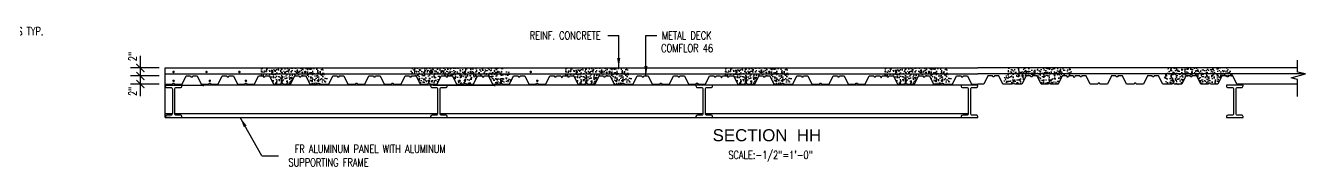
# Model space of a CAD drawing. Header units: inches. Extents: x 54519 to 57616, y 6659 to 8963.
# Drawn here: x 56268.2 to 56586.6, y 6663 to 6698.1 of the extents above; entities that cross this region are included whole.
import ezdxf
from ezdxf.enums import TextEntityAlignment as Align

# ---------------------------------------------------------------- set-up
doc = ezdxf.new("R2010")
doc.units = ezdxf.units.IN
doc.header["$LTSCALE"] = 15
doc.header["$MEASUREMENT"] = 0
doc.linetypes.add('HIDDEN', pattern=[0.375, 0.25, -0.125])
for name, color, linetype in [('A-TEXT-P', 242, 'Continuous'), ('BAR', 4, 'Continuous'), ('CONC', 5, 'Continuous'), ('GC', 3, 'Continuous'), ('GIRDER', 6, 'HIDDEN'), ('L5', 5, 'Continuous'), ('WALL', 7, 'Continuous')]:
    doc.layers.add(name, color=color, linetype=linetype)
doc.styles.add('16 scale', font='arial.ttf')
doc.styles.add('ROMANS', font='simplex.shx', dxfattribs={"width": 0.75})
doc.dimstyles.new('1-24', dxfattribs={"dimtxt": 2, "dimasz": 2, "dimexe": 2.5, "dimexo": 1.5, "dimgap": 0.75, "dimtad": 1, "dimdec": 6, "dimzin": 3, "dimdsep": 46, "dimlunit": 4, "dimtxsty": 'ROMANS', "dimblk": 'ARCHTICK', "dimcen": 0, "dimdle": 3, "dimclrd": 1, "dimclre": 1, "dimclrt": 2, "dimazin": 0, "dimtfac": 0.75, "dimtdec": 6, "dimtix": 1, "dimtmove": 2, "dimatfit": 3, "dimfxl": 0, "dimfrac": 1, "dimtolj": 1, "dimtzin": 1, "dimarcsym": 0})
pattern_1 = [(50, (53833.7062, 2615.8039), (1.79315046, -0.15688034), [0.1875, -2.0625]), (355, (53833.7062, 2615.8039), (-0.3468783, 1.8804803), [0.15, -1.65]), (100.4514, (53833.8556, 2615.7908), (1.44627345, 1.72359886), [0.1593505, -1.7528553]), (46.1842, (53833.7062, 2616.304), (2.6681026, -0.4137975), [0.28125, -3.09375]), (96.6356, (53833.9285, 2616.2694), (2.3366568, 2.4352947), [0.2390257, -2.6292825]), (351.1842, (53833.7062, 2616.304), (2.3366549, 2.4352965), [0.225, -2.475]), (21, (53833.9562, 2616.1789), (1.49226763, -1.00654723), [0.1875, -2.0625]), (326, (53833.9562, 2616.1789), (0.6082883, 1.8128751), [0.15, -1.65]), (71.4514, (53834.0805, 2616.095), (2.1005566, 0.80632624), [0.1593505, -1.7528553]), (37.5, (53833.7062, 2615.8039), (0.03039964, 0.832234635), [0, -1.63, 0, -1.675, 0, -1.65625]), (7.5, (53833.7062, 2615.8039), (0.65767384, 0.98602928), [0, -0.955, 0, -1.5925, 0, -0.63125]), (327.5, (53833.1487, 2615.8039), (1.33455609, -0.05638718), [0, -0.625, 0, -1.95, 0, -2.5875]), (317.5, (53832.8987, 2615.8039), (1.45796542, 0.25026246), [0, -0.8125, 0, -1.295, 0, -1.8375])]
pattern_2 = [(50, (53873.4352, 2615.8039), (1.79315046, -0.15688034), [0.1875, -2.0625]), (355, (53873.4352, 2615.8039), (-0.3468783, 1.8804803), [0.15, -1.65]), (100.4514, (53873.5846, 2615.7908), (1.44627345, 1.72359886), [0.1593505, -1.7528553]), (46.1842, (53873.4352, 2616.304), (2.6681026, -0.4137975), [0.28125, -3.09375]), (96.6356, (53873.6575, 2616.2694), (2.3366568, 2.4352947), [0.2390257, -2.6292825]), (351.1842, (53873.4352, 2616.304), (2.3366549, 2.4352965), [0.225, -2.475]), (21, (53873.6852, 2616.1789), (1.49226763, -1.00654723), [0.1875, -2.0625]), (326, (53873.6852, 2616.1789), (0.6082883, 1.8128751), [0.15, -1.65]), (71.4514, (53873.8096, 2616.095), (2.1005566, 0.80632624), [0.1593505, -1.7528553]), (37.5, (53873.4352, 2615.8039), (0.03039964, 0.832234635), [0, -1.63, 0, -1.675, 0, -1.65625]), (7.5, (53873.4352, 2615.8039), (0.65767384, 0.98602928), [0, -0.955, 0, -1.5925, 0, -0.63125]), (327.5, (53872.8777, 2615.8039), (1.33455609, -0.05638718), [0, -0.625, 0, -1.95, 0, -2.5875]), (317.5, (53872.6277, 2615.8039), (1.45796542, 0.25026246), [0, -0.8125, 0, -1.295, 0, -1.8375])]

# ---------------------------------------------------------------- blocks, each defined once
blk = doc.blocks.new('_ARCHTICK')
at = {"color": 0, "linetype": 'ByBlock', "const_width": 0.15}
blk.add_lwpolyline([(-0.5, -0.5), (0.5, 0.5)], dxfattribs=at)
blk = doc.blocks.new('*D70')
at = {"layer": 'DEFPOINTS', "color": 0, "linetype": 'Continuous', "ltscale": 5, "transparency": 16777216}
for p in [(56296.76, 6687.53), (56302.95, 6687.53), (56302.95, 6685.53)]:
    blk.add_point(p, dxfattribs=at)
at = {"layer": 'GIRDER', "color": 1, "linetype": 'Continuous', "lineweight": -2, "ltscale": 5, "transparency": 16777216}
for p, q in [((56296.76, 6682.53), (56296.76, 6690.53)), ((56301.45, 6687.53), (56294.26, 6687.53)), ((56301.45, 6685.53), (56294.26, 6685.53))]:
    blk.add_line(p, q, dxfattribs=at)
at = {"layer": 'GIRDER', "color": 1, "linetype": 'Continuous', "lineweight": -2, "ltscale": 5, "transparency": 16777216, "xscale": 2, "yscale": 2, "zscale": 2}
for p, rotation in [((56296.76, 6687.53), 90), ((56296.76, 6685.53), 270)]:
    blk.add_blockref('_ARCHTICK', p, dxfattribs=dict(at, rotation=rotation))
at = {"layer": 'GIRDER', "color": 2, "linetype": 'Continuous', "ltscale": 5, "transparency": 16777216, "insert": (56294.82, 6690.37), "char_height": 2, "attachment_point": 5, "rotation": 90, "style": 'ROMANS'}
blk.add_mtext('\\A1;2"', dxfattribs=at)
blk = doc.blocks.new('*D71')
at = {"layer": 'DEFPOINTS', "color": 0, "linetype": 'Continuous', "ltscale": 5, "transparency": 16777216}
for p in [(56296.76, 6685.53), (56302.95, 6685.53), (56302.95, 6683.53)]:
    blk.add_point(p, dxfattribs=at)
at = {"layer": 'GIRDER', "color": 1, "linetype": 'Continuous', "lineweight": -2, "ltscale": 5, "transparency": 16777216}
for p, q in [((56296.76, 6680.53), (56296.76, 6688.53)), ((56301.45, 6685.53), (56294.26, 6685.53)), ((56301.45, 6683.53), (56294.26, 6683.53))]:
    blk.add_line(p, q, dxfattribs=at)
at = {"layer": 'GIRDER', "color": 1, "linetype": 'Continuous', "lineweight": -2, "ltscale": 5, "transparency": 16777216, "xscale": 2, "yscale": 2, "zscale": 2}
for p, rotation in [((56296.76, 6685.53), 90), ((56296.76, 6683.53), 270)]:
    blk.add_blockref('_ARCHTICK', p, dxfattribs=dict(at, rotation=rotation))
at = {"layer": 'GIRDER', "color": 2, "linetype": 'Continuous', "ltscale": 5, "transparency": 16777216, "insert": (56294.82, 6681.72), "char_height": 2, "attachment_point": 5, "rotation": 90, "style": 'ROMANS'}
blk.add_mtext('\\A1;2"', dxfattribs=at)

msp = doc.modelspace()

# ---------------------------------------------------------------- hatches: boundary and pattern name
at = {"layer": 'CONC', "linetype": 'Continuous', "ltscale": 5}
h = msp.add_hatch(dxfattribs=at)
h.set_pattern_fill('AR-CONC', color=3, scale=0.25, style=0)
h.set_pattern_definition([(50, (53718.2481, 2615.8039), (1.79315046, -0.15688034), [0.1875, -2.0625]), (355, (53718.2481, 2615.8039), (-0.3468783, 1.8804803), [0.15, -1.65]), (100.4514, (53718.3976, 2615.7908), (1.44627345, 1.72359886), [0.1593505, -1.7528553]), (46.1842, (53718.2481, 2616.304), (2.6681026, -0.4137975), [0.28125, -3.09375]), (96.6356, (53718.4705, 2616.2694), (2.3366568, 2.4352947), [0.2390257, -2.6292825]), (351.1842, (53718.248, 2616.304), (2.3366549, 2.4352965), [0.225, -2.475]), (21, (53718.4981, 2616.1789), (1.49226763, -1.00654723), [0.1875, -2.0625]), (326, (53718.4981, 2616.1789), (0.6082883, 1.8128751), [0.15, -1.65]), (71.4514, (53718.6225, 2616.095), (2.1005566, 0.80632624), [0.1593505, -1.7528553]), (37.5, (53718.24813, 2615.8039), (0.03039964, 0.832234635), [0, -1.63, 0, -1.675, 0, -1.65625]), (7.5, (53718.2481, 2615.8039), (0.65767384, 0.98602928), [0, -0.955, 0, -1.5925, 0, -0.63125]), (327.5, (53717.69063, 2615.8039), (1.33455609, -0.05638718), [0, -0.625, 0, -1.95, 0, -2.5875]), (317.5, (53717.4406, 2615.8039), (1.45796542, 0.25026246), [0, -0.8125, 0, -1.295, 0, -1.8375])])
h.paths.add_polyline_path([(56342.6728201, 6686.3365211), (56342.3586793, 6686.4013468), (56342.4722131, 6687.061456), (56342.2185496, 6687.4342704), (56342.2280174, 6687.5343281), (56326.6928114, 6687.5343281), (56326.9767362, 6687.2816016), (56326.1591267, 6686.6282559), (56326.8178962, 6686.4187033), (56326.176758, 6685.9180058), (56326.4124384, 6685.5343271), (56327.2657724, 6685.5343271, 1), (56327.7657724, 6685.5343271), (56328.8907724, 6685.5343271), (56329.8907724, 6683.5343271), (56331.7657724, 6683.5343271, -1), (56332.2657724, 6683.5343271), (56334.1407724, 6683.5343271), (56335.1407724, 6685.5343271), (56336.2657724, 6685.5343271, 1), (56336.7657724, 6685.5343271), (56337.8907724, 6685.5343271), (56338.8907724, 6683.5343271), (56340.7657724, 6683.5343271, -1), (56341.2657724, 6683.5343271), (56341.8414185, 6683.5343271), (56341.9071442, 6683.8483943), (56342.5673843, 6683.7297524), (56343.2513765, 6683.9433328), (56343.2988538, 6684.2470797), (56343.1430157, 6685.2525104)])
h = msp.add_hatch(dxfattribs=at)
h.set_pattern_fill('AR-CONC', color=3, scale=0.25, style=0)
h.set_pattern_definition([(50, (53790.7272, 2615.8039), (1.79315046, -0.15688034), [0.1875, -2.0625]), (355, (53790.7272, 2615.8039), (-0.3468783, 1.8804803), [0.15, -1.65]), (100.4514, (53790.8766, 2615.7908), (1.44627345, 1.72359886), [0.1593505, -1.7528553]), (46.1842, (53790.7272, 2616.304), (2.6681026, -0.4137975), [0.28125, -3.09375]), (96.6356, (53790.9495, 2616.2694), (2.3366568, 2.4352947), [0.2390257, -2.6292825]), (351.1842, (53790.7272, 2616.304), (2.3366549, 2.4352965), [0.225, -2.475]), (21, (53790.9772, 2616.1789), (1.49226763, -1.00654723), [0.1875, -2.0625]), (326, (53790.9772, 2616.1789), (0.6082883, 1.8128751), [0.15, -1.65]), (71.4514, (53791.1015, 2616.095), (2.1005566, 0.80632624), [0.1593505, -1.7528553]), (37.5, (53790.72716, 2615.8039), (0.03039964, 0.832234635), [0, -1.63, 0, -1.675, 0, -1.65625]), (7.5, (53790.7272, 2615.8039), (0.65767384, 0.98602928), [0, -0.955, 0, -1.5925, 0, -0.63125]), (327.5, (53790.16966, 2615.8039), (1.33455609, -0.05638718), [0, -0.625, 0, -1.95, 0, -2.5875]), (317.5, (53789.9197, 2615.8039), (1.45796542, 0.25026246), [0, -0.8125, 0, -1.295, 0, -1.8375])])
h.paths.add_polyline_path([(56377.4947963, 6687.5343281), (56363.6059011, 6687.5343281), (56363.6028989, 6687.2153178), (56363.9256047, 6686.5723544), (56364.6037062, 6686.2395331), (56364.6016143, 6686.0586791), (56377.4947963, 6686.0586791), (56377.4947963, 6686.3798057, -0.4142135624), (56377.3385463, 6686.5360557, -0.4142135624), (56377.4947963, 6686.6923057)])
h.paths.add_polyline_path([(56369.4630422, 6686.5360557, -1), (56369.1505422, 6686.5360557, -1)], flags=16)
h.paths.add_polyline_path([(56371.6197963, 6685.5343271), (56372.7447963, 6685.5343271, 1), (56373.2447963, 6685.5343271), (56374.3697963, 6685.5343271), (56375.3697963, 6683.5343271), (56377.2447963, 6683.5343271, -0.4142135624), (56377.4947963, 6683.7843271), (56377.4947963, 6684.1876532, -0.4142135624), (56377.3385463, 6684.3439032, -0.4142135624), (56377.4947963, 6684.5001532), (56377.4947963, 6686.0586791), (56364.6016143, 6686.0586791), (56364.5998737, 6685.9081883), (56364.9184217, 6685.591504), (56364.92121, 6685.5343271), (56365.3697963, 6685.5343271), (56365.6197963, 6685.0343271), (56366.3697963, 6683.5343271), (56368.2447963, 6683.5343271, -1), (56368.7447963, 6683.5343271), (56370.6197963, 6683.5343271)])
h.paths.add_polyline_path([(56368.6510463, 6684.3439032, -1), (56368.3385463, 6684.3439032, -1)], flags=16)
h.paths.add_polyline_path([(56380.6197963, 6685.5343271), (56381.7447963, 6685.5343271, 1), (56382.2447963, 6685.5343271), (56383.3697963, 6685.5343271), (56384.3697963, 6683.5343271), (56386.2447963, 6683.5343271, -1), (56386.7447963, 6683.5343271), (56388.6197963, 6683.5343271), (56389.1325604, 6684.5598552), (56389.0976302, 6684.8740353), (56388.8377104, 6685.549271), (56388.8377104, 6686.0586791), (56377.4947963, 6686.0586791), (56377.4947963, 6684.5001532, -0.4142135624), (56377.6510463, 6684.3439032, -0.4142135624), (56377.4947963, 6684.1876532), (56377.4947963, 6683.7843271, -0.4142135624), (56377.7447963, 6683.5343271), (56379.6197963, 6683.5343271)])
h.paths.add_polyline_path([(56386.3385463, 6684.3439032, -1), (56386.6510463, 6684.3439032, -1)], flags=16)
h.paths.add_polyline_path([(56387.4861926, 6687.1594354), (56387.7461124, 6687.4191438), (56387.9766537, 6687.5343281), (56377.4947963, 6687.5343281), (56377.4947963, 6686.6923057, -0.4142135624), (56377.6510463, 6686.5360557, -0.4142135624), (56377.4947963, 6686.3798057), (56377.4947963, 6686.0586791), (56388.8377104, 6686.0586791), (56388.8377104, 6686.0686723), (56388.6297908, 6686.5361444), (56387.954032, 6686.5880893), (56387.5381928, 6686.6919633)])
h.paths.add_polyline_path([(56385.5265504, 6686.5360557, -1), (56385.8390504, 6686.5360557, -1)], flags=16)
h = msp.add_hatch(dxfattribs=at)
h.set_pattern_fill('AR-CONC', color=3, scale=0.25, style=0)
h.set_pattern_definition([(50, (53793.9772, 2615.8039), (1.79315046, -0.15688034), [0.1875, -2.0625]), (355, (53793.9772, 2615.8039), (-0.3468783, 1.8804803), [0.15, -1.65]), (100.4514, (53794.1266, 2615.7908), (1.44627345, 1.72359886), [0.1593505, -1.7528553]), (46.1842, (53793.9772, 2616.304), (2.6681026, -0.4137975), [0.28125, -3.09375]), (96.6356, (53794.1995, 2616.2694), (2.3366568, 2.4352947), [0.2390257, -2.6292825]), (351.1842, (53793.9772, 2616.304), (2.3366549, 2.4352965), [0.225, -2.475]), (21, (53794.2272, 2616.1789), (1.49226763, -1.00654723), [0.1875, -2.0625]), (326, (53794.2272, 2616.1789), (0.6082883, 1.8128751), [0.15, -1.65]), (71.4514, (53794.3515, 2616.095), (2.1005566, 0.80632624), [0.1593505, -1.7528553]), (37.5, (53793.97716, 2615.8039), (0.03039964, 0.832234635), [0, -1.63, 0, -1.675, 0, -1.65625]), (7.5, (53793.9772, 2615.8039), (0.65767384, 0.98602928), [0, -0.955, 0, -1.5925, 0, -0.63125]), (327.5, (53793.41966, 2615.8039), (1.33455609, -0.05638718), [0, -0.625, 0, -1.95, 0, -2.5875]), (317.5, (53793.1697, 2615.8039), (1.45796542, 0.25026246), [0, -0.8125, 0, -1.295, 0, -1.8375])])
h.paths.add_polyline_path([(56418.401844, 6686.3365211), (56418.0877032, 6686.4013468), (56418.201237, 6687.061456), (56417.9475735, 6687.4342704), (56417.9570413, 6687.5343281), (56402.4218353, 6687.5343281), (56402.7057601, 6687.2816016), (56401.8881506, 6686.6282559), (56402.5469201, 6686.4187033), (56401.9057819, 6685.9180058), (56402.1414623, 6685.5343271), (56402.9947963, 6685.5343271, 1), (56403.4947963, 6685.5343271), (56404.6197963, 6685.5343271), (56405.6197963, 6683.5343271), (56407.4947963, 6683.5343271, -1), (56407.9947963, 6683.5343271), (56409.8697963, 6683.5343271), (56410.8697963, 6685.5343271), (56411.9947963, 6685.5343271, 1), (56412.4947963, 6685.5343271), (56413.6197963, 6685.5343271), (56414.6197963, 6683.5343271), (56416.4947963, 6683.5343271, -1), (56416.9947963, 6683.5343271), (56417.5704424, 6683.5343271), (56417.6361681, 6683.8483943), (56418.2964082, 6683.7297524), (56418.9804004, 6683.9433328), (56419.0278777, 6684.2470797), (56418.8720396, 6685.2525104)])
h = msp.add_hatch(dxfattribs=at)
h.set_pattern_fill('AR-CONC', color=3, scale=0.25, style=0)
h.set_pattern_definition(pattern_1)
h.paths.add_polyline_path([(56458.1308679, 6686.3365211), (56457.8167271, 6686.4013468), (56457.9302609, 6687.061456), (56457.6765974, 6687.4342704), (56457.6860652, 6687.5343281), (56442.1508592, 6687.5343281), (56442.434784, 6687.2816016), (56441.6171745, 6686.6282559), (56442.275944, 6686.4187033), (56441.6348058, 6685.9180058), (56441.8704862, 6685.5343271), (56442.7238202, 6685.5343271, 1), (56443.2238202, 6685.5343271), (56444.3488202, 6685.5343271), (56445.3488202, 6683.5343271), (56447.2238202, 6683.5343271, -1), (56447.7238202, 6683.5343271), (56449.5988202, 6683.5343271), (56450.5988202, 6685.5343271), (56451.7238202, 6685.5343271, 1), (56452.2238202, 6685.5343271), (56453.3488202, 6685.5343271), (56454.3488202, 6683.5343271), (56456.2238202, 6683.5343271, -1), (56456.7238202, 6683.5343271), (56457.2994663, 6683.5343271), (56457.365192, 6683.8483943), (56458.0254321, 6683.7297524), (56458.7094243, 6683.9433328), (56458.7569016, 6684.2470797), (56458.6010635, 6685.2525104)])
h = msp.add_hatch(dxfattribs=at)
h.set_pattern_fill('AR-CONC', color=3, scale=0.25, style=0)
h.set_pattern_definition(pattern_2)
h.paths.add_polyline_path([(56497.8598918, 6686.3365211), (56497.545751, 6686.4013468), (56497.6592848, 6687.061456), (56497.4056213, 6687.4342704), (56497.4150891, 6687.5343281), (56481.8798831, 6687.5343281), (56482.1638079, 6687.2816016), (56481.3461984, 6686.6282559), (56482.0049679, 6686.4187033), (56481.3638297, 6685.9180058), (56481.5995101, 6685.5343271), (56482.4528441, 6685.5343271, 1), (56482.9528441, 6685.5343271), (56484.0778441, 6685.5343271), (56485.0778441, 6683.5343271), (56486.9528441, 6683.5343271, -1), (56487.4528441, 6683.5343271), (56489.3278441, 6683.5343271), (56490.3278441, 6685.5343271), (56491.4528441, 6685.5343271, 1), (56491.9528441, 6685.5343271), (56493.0778441, 6685.5343271), (56494.0778441, 6683.5343271), (56495.9528441, 6683.5343271, -1), (56496.4528441, 6683.5343271), (56497.0284902, 6683.5343271), (56497.0942159, 6683.8483943), (56497.754456, 6683.7297524), (56498.4384483, 6683.9433328), (56498.4859255, 6684.2470797), (56498.3300874, 6685.2525104)])
h = msp.add_hatch(dxfattribs=at)
h.set_pattern_fill('AR-CONC', color=3, scale=0.25, style=0)
h.set_pattern_definition(pattern_2)
h.paths.add_polyline_path([(56512.296653, 6686.3365211), (56512.6107938, 6686.4013468), (56512.4972601, 6687.061456), (56512.7509235, 6687.4342704), (56512.7414558, 6687.5343281), (56528.2766617, 6687.5343281), (56527.9927369, 6687.2816016), (56528.8103464, 6686.6282559), (56528.151577, 6686.4187033), (56528.7927151, 6685.9180058), (56528.5570348, 6685.5343271), (56527.7037007, 6685.5343271, -1), (56527.2037007, 6685.5343271), (56526.0787007, 6685.5343271), (56525.0787007, 6683.5343271), (56523.2037007, 6683.5343271, 1), (56522.7037007, 6683.5343271), (56520.8287007, 6683.5343271), (56519.8287007, 6685.5343271), (56518.7037007, 6685.5343271, -1), (56518.2037007, 6685.5343271), (56517.0787007, 6685.5343271), (56516.0787007, 6683.5343271), (56514.2037007, 6683.5343271, 1), (56513.7037007, 6683.5343271), (56513.1280546, 6683.5343271), (56513.0623289, 6683.8483943), (56512.4020889, 6683.7297524), (56511.7180966, 6683.9433328), (56511.6706193, 6684.2470797), (56511.8264574, 6685.2525104)])
h = msp.add_hatch(dxfattribs=at)
h.set_pattern_fill('AR-CONC', color=3, scale=0.25, style=0)
h.set_pattern_definition(pattern_1)
h.paths.add_polyline_path([(56552.0256769, 6686.3365211), (56552.3398177, 6686.4013468), (56552.226284, 6687.061456), (56552.4799474, 6687.4342704), (56552.4704797, 6687.5343281), (56568.0056856, 6687.5343281), (56567.7217608, 6687.2816016), (56568.5393703, 6686.6282559), (56567.8806009, 6686.4187033), (56568.521739, 6685.9180058), (56568.2860587, 6685.5343271), (56567.4327246, 6685.5343271, -1), (56566.9327246, 6685.5343271), (56565.8077246, 6685.5343271), (56564.8077246, 6683.5343271), (56562.9327246, 6683.5343271, 1), (56562.4327246, 6683.5343271), (56560.5577246, 6683.5343271), (56559.5577246, 6685.5343271), (56558.4327246, 6685.5343271, -1), (56557.9327246, 6685.5343271), (56556.8077246, 6685.5343271), (56555.8077246, 6683.5343271), (56553.9327246, 6683.5343271, 1), (56553.4327246, 6683.5343271), (56552.8570785, 6683.5343271), (56552.7913528, 6683.8483943), (56552.1311128, 6683.7297524), (56551.4471205, 6683.9433328), (56551.3996432, 6684.2470797), (56551.5554814, 6685.2525104)])

# ---------------------------------------------------------------- linework, layer by layer
at = {"layer": 'BAR', "linetype": 'Continuous', "ltscale": 5}
for p in [(56302.9532724, 6686.0586791), (56586.5658721, 6686.0586791)]:
    msp.add_line(p, (56505.0782724, 6686.0586791), dxfattribs=at)
at = {"layer": 'BAR', "linetype": 'Continuous', "ltscale": 5, "const_width": 0.3125}
for points in [[(56304.8595224, 6686.5360557, 1), (56305.1720224, 6686.5360557, 1)], [(56313.0475265, 6686.5360557, 1), (56313.3600265, 6686.5360557, 1)], [(56321.2315306, 6686.5360557, 1), (56321.5440306, 6686.5360557, 1)], [(56329.4195347, 6686.5360557, 1), (56329.7320347, 6686.5360557, 1)], [(56337.6075388, 6686.5360557, 1), (56337.9200388, 6686.5360557, 1)], [(56369.1505422, 6686.5360557, 1), (56369.4630422, 6686.5360557, 1)], [(56377.3385463, 6686.5360557, 1), (56377.6510463, 6686.5360557, 1)], [(56385.5265504, 6686.5360557, 1), (56385.8390504, 6686.5360557, 1)], [(56393.7105545, 6686.5360557, 1), (56394.0230545, 6686.5360557, 1)], [(56405.1485586, 6686.5360557, 1), (56405.4610586, 6686.5360557, 1)], [(56413.3365627, 6686.5360557, 1), (56413.6490627, 6686.5360557, 1)], [(56444.8775825, 6686.5360557, 1), (56445.1900825, 6686.5360557, 1)], [(56453.0655866, 6686.5360557, 1), (56453.3780866, 6686.5360557, 1)], [(56484.6066064, 6686.5360557, 1), (56484.9191064, 6686.5360557, 1)], [(56492.7946105, 6686.5360557, 1), (56493.1071105, 6686.5360557, 1)], [(56517.3619343, 6686.5360557, -1), (56517.0494343, 6686.5360557, -1)], [(56525.5499384, 6686.5360557, -1), (56525.2374384, 6686.5360557, -1)], [(56304.8595224, 6684.3439032, 1), (56305.1720224, 6684.3439032, 1)], [(56313.8595224, 6684.3439032, 1), (56314.1720224, 6684.3439032, 1)], [(56322.8595224, 6684.3439032, 1), (56323.1720224, 6684.3439032, 1)], [(56331.8595224, 6684.3439032, 1), (56332.1720224, 6684.3439032, 1)], [(56340.8595224, 6684.3439032, 1), (56341.1720224, 6684.3439032, 1)], [(56368.3385463, 6684.3439032, 1), (56368.6510463, 6684.3439032, 1)], [(56377.3385463, 6684.3439032, 1), (56377.6510463, 6684.3439032, 1)], [(56386.3385463, 6684.3439032, 1), (56386.6510463, 6684.3439032, 1)], [(56395.3385463, 6684.3439032, 1), (56395.6510463, 6684.3439032, 1)], [(56407.5885463, 6684.3439032, 1), (56407.9010463, 6684.3439032, 1)], [(56416.5885463, 6684.3439032, 1), (56416.9010463, 6684.3439032, 1)], [(56447.3175702, 6684.3439032, 1), (56447.6300702, 6684.3439032, 1)], [(56456.3175702, 6684.3439032, 1), (56456.6300702, 6684.3439032, 1)], [(56487.0465941, 6684.3439032, 1), (56487.3590941, 6684.3439032, 1)], [(56496.0465941, 6684.3439032, 1), (56496.3590941, 6684.3439032, 1)], [(56514.1099507, 6684.3439032, -1), (56513.7974507, 6684.3439032, -1)], [(56523.1099507, 6684.3439032, -1), (56522.7974507, 6684.3439032, -1)], [(56553.8389746, 6684.3439032, -1), (56553.5264746, 6684.3439032, -1)]]:
    msp.add_lwpolyline(points, format="xyb", close=True, dxfattribs=at)
at = {"layer": 'CONC', "linetype": 'Continuous', "ltscale": 5}
for p in [(56302.9532724, 6687.5343281), (56584.6254724, 6687.5343281)]:
    msp.add_line(p, (56505.0782724, 6687.5343281), dxfattribs=at)
at = {"layer": 'GC'}
for p, q in [((56302.9532724, 6675.1743271), (56302.9532724, 6687.5343281)), ((56302.9532724, 6683.2843271), (56312.3907724, 6683.2843271)), ((56369.6155473, 6683.2843271), (56384.8697963, 6683.2843271))]:
    msp.add_line(p, q, dxfattribs=at)
at = {"layer": 'GIRDER', "color": 1, "linetype": 'Continuous', "ltscale": 5}
for p, q in [((56413.017149, 6695.5634513), (56415.7474892, 6695.5634513)), ((56415.7474892, 6687.5343281), (56415.7474892, 6695.5634513)), ((56422.5277891, 6685.5343281), (56422.5277891, 6695.5634513)), ((56422.5277891, 6695.5634513), (56425.2581292, 6695.5634513)), ((56326.9472891, 6665.6632218), (56321.5961557, 6675.1743271)), ((56326.9472891, 6665.6632218), (56331.0800552, 6665.6632218))]:
    msp.add_line(p, q, dxfattribs=at)
at = {"layer": 'GIRDER', "color": 3, "linetype": 'Continuous', "ltscale": 5}
for p, q in [((56505.0782724, 6683.2843271), (56312.3907724, 6683.2843271)), ((56312.3907724, 6683.2843271), (56312.3907724, 6683.0343271)), ((56384.8697963, 6683.2843271), (56384.8697963, 6683.0343271)), ((56302.9532724, 6676.1743271), (56304.7102759, 6676.1743271)), ((56304.2657724, 6675.1743271), (56302.9532724, 6675.1743271)), ((56302.9532724, 6675.1743271), (56505.0782724, 6675.1743271)), ((56305.3212689, 6676.1743271), (56370.7102759, 6676.1743271)), ((56371.3212689, 6676.1743271), (56436.7102759, 6676.1743271)), ((56437.3212689, 6676.1743271), (56502.7102759, 6676.1743271))]:
    msp.add_line(p, q, dxfattribs=at)
at = {"layer": 'GIRDER', "color": 1, "linetype": 'Continuous', "ltscale": 5}
for points in [[(56415.7474892, 6687.5343281, 0, 0.8, 0), (56415.7474892, 6690.0343281, 0.8, 0.8, 0)], [(56422.5277891, 6685.5343281, 0, 0.8, 0), (56422.5277891, 6688.0343281, 0.8, 0.8, 0)], [(56321.5961557, 6675.1743271, 0, 0.8, 0), (56322.8366072, 6673.0037787, 0.8, 0.8, 0)]]:
    msp.add_lwpolyline(points, format="xyseb", dxfattribs=at)
at = {"layer": 'GIRDER', "color": 4, "linetype": 'Continuous', "ltscale": 5}
for points in [[(56305.3212689, 6682.2916333, -0.4142135624), (56305.6962689, 6682.6666333), (56306.7032724, 6682.6666333, 0.4142135624), (56307.0782724, 6683.0416333), (56307.0782724, 6683.2843271), (56302.9532724, 6683.2843271), (56302.9532724, 6683.0416333, 0.4142135624), (56303.3282724, 6682.6666333), (56304.3352759, 6682.6666333, -0.4142135624), (56304.7102759, 6682.2916333), (56304.7102759, 6676.1670208, -0.4142135624), (56304.3352759, 6675.7920208), (56303.3282724, 6675.7920208, 0.4142135623), (56302.9532724, 6675.4170208), (56302.9532724, 6675.1743271), (56307.0782724, 6675.1743271), (56307.0782724, 6675.4170208, 0.4142135624), (56306.7032724, 6675.7920208), (56305.6962689, 6675.7920208, -0.4142135624), (56305.3212689, 6676.1670208)], [(56371.3212689, 6682.2916333, -0.4142135624), (56371.6962689, 6682.6666333), (56372.7032724, 6682.6666333, 0.4142135624), (56373.0782724, 6683.0416333), (56373.0782724, 6683.2843271), (56368.9532724, 6683.2843271), (56368.9532724, 6683.0416333, 0.4142135624), (56369.3282724, 6682.6666333), (56370.3352759, 6682.6666333, -0.4142135624), (56370.7102759, 6682.2916333), (56370.7102759, 6676.1670208, -0.4142135624), (56370.3352759, 6675.7920208), (56369.3282724, 6675.7920208, 0.4142135623), (56368.9532724, 6675.4170208), (56368.9532724, 6675.1743271), (56373.0782724, 6675.1743271), (56373.0782724, 6675.4170208, 0.4142135624), (56372.7032724, 6675.7920208), (56371.6962689, 6675.7920208, -0.4142135624), (56371.3212689, 6676.1670208)], [(56437.3212689, 6682.2916333, -0.4142135624), (56437.6962689, 6682.6666333), (56438.7032724, 6682.6666333, 0.4142135624), (56439.0782724, 6683.0416333), (56439.0782724, 6683.2843271), (56434.9532724, 6683.2843271), (56434.9532724, 6683.0416333, 0.4142135624), (56435.3282724, 6682.6666333), (56436.3352759, 6682.6666333, -0.4142135624), (56436.7102759, 6682.2916333), (56436.7102759, 6676.1670208, -0.4142135624), (56436.3352759, 6675.7920208), (56435.3282724, 6675.7920208, 0.4142135623), (56434.9532724, 6675.4170208), (56434.9532724, 6675.1743271), (56439.0782724, 6675.1743271), (56439.0782724, 6675.4170208, 0.4142135624), (56438.7032724, 6675.7920208), (56437.6962689, 6675.7920208, -0.4142135624), (56437.3212689, 6676.1670208)], [(56503.3212689, 6682.2916333, -0.4142135624), (56503.6962689, 6682.6666333), (56504.7032724, 6682.6666333, 0.4142135624), (56505.0782724, 6683.0416333), (56505.0782724, 6683.2843271), (56500.9532724, 6683.2843271), (56500.9532724, 6683.0416333, 0.4142135624), (56501.3282724, 6682.6666333), (56502.3352759, 6682.6666333, -0.4142135624), (56502.7102759, 6682.2916333), (56502.7102759, 6676.1670208, -0.4142135624), (56502.3352759, 6675.7920208), (56501.3282724, 6675.7920208, 0.4142135623), (56500.9532724, 6675.4170208), (56500.9532724, 6675.1743271), (56505.0782724, 6675.1743271), (56505.0782724, 6675.4170208, 0.4142135624), (56504.7032724, 6675.7920208), (56503.6962689, 6675.7920208, -0.4142135624), (56503.3212689, 6676.1670208)], [(56569.3212689, 6682.2916333, -0.4142135624), (56569.6962689, 6682.6666333), (56570.7032724, 6682.6666333, 0.4142135624), (56571.0782724, 6683.0416333), (56571.0782724, 6683.2843271), (56566.9532724, 6683.2843271), (56566.9532724, 6683.0416333, 0.4142135624), (56567.3282724, 6682.6666333), (56568.3352759, 6682.6666333, -0.4142135624), (56568.7102759, 6682.2916333), (56568.7102759, 6676.1670208, -0.4142135624), (56568.3352759, 6675.7920208), (56567.3282724, 6675.7920208, 0.4142135623), (56566.9532724, 6675.4170208), (56566.9532724, 6675.1743271), (56571.0782724, 6675.1743271), (56571.0782724, 6675.4170208, 0.4142135624), (56570.7032724, 6675.7920208), (56569.6962689, 6675.7920208, -0.4142135624), (56569.3212689, 6676.1670208)]]:
    msp.add_lwpolyline(points, format="xyb", close=True, dxfattribs=at)
at = {"layer": 'L5'}
for points in [[(56302.9532724, 6683.5343271), (56304.7657724, 6683.5343271, -1), (56305.2657724, 6683.5343271), (56307.1407724, 6683.5343271), (56308.1407724, 6685.5343271), (56309.2657724, 6685.5343271, 1), (56309.7657724, 6685.5343271), (56310.8907724, 6685.5343271), (56311.8907724, 6683.5343271), (56313.7657724, 6683.5343271, -1), (56314.2657724, 6683.5343271), (56316.1407724, 6683.5343271), (56317.1407724, 6685.5343271), (56318.2657724, 6685.5343271, 1), (56318.7657724, 6685.5343271), (56319.8907724, 6685.5343271), (56320.8907724, 6683.5343271), (56322.7657724, 6683.5343271, -1), (56323.2657724, 6683.5343271), (56325.1407724, 6683.5343271), (56326.1407724, 6685.5343271), (56327.2657724, 6685.5343271, 1), (56327.7657724, 6685.5343271), (56328.8907724, 6685.5343271), (56329.1407724, 6685.0343271)], [(56325.8907724, 6685.0343271), (56326.1407724, 6685.5343271), (56327.2657724, 6685.5343271, 1), (56327.7657724, 6685.5343271), (56328.8907724, 6685.5343271), (56329.8907724, 6683.5343271), (56331.7657724, 6683.5343271, -1), (56332.2657724, 6683.5343271), (56334.1407724, 6683.5343271), (56335.1407724, 6685.5343271), (56336.2657724, 6685.5343271, 1), (56336.7657724, 6685.5343271), (56337.8907724, 6685.5343271), (56338.8907724, 6683.5343271), (56340.7657724, 6683.5343271, -1), (56341.2657724, 6683.5343271), (56341.882286, 6683.5343271)], [(56341.882286, 6683.5343271), (56343.6197963, 6683.5343271), (56344.6197963, 6685.5343271), (56345.7447963, 6685.5343271, 1), (56346.2447963, 6685.5343271), (56347.3697963, 6685.5343271), (56348.3697963, 6683.5343271), (56350.2447963, 6683.5343271, -1), (56350.7447963, 6683.5343271), (56352.6197963, 6683.5343271), (56353.6197963, 6685.5343271), (56354.7447963, 6685.5343271, 1), (56355.2447963, 6685.5343271), (56356.3697963, 6685.5343271), (56357.3697963, 6683.5343271), (56359.2447963, 6683.5343271, -1), (56359.7447963, 6683.5343271), (56361.6197963, 6683.5343271), (56362.6197963, 6685.5343271), (56363.7447963, 6685.5343271, 1), (56364.2447963, 6685.5343271), (56365.3697963, 6685.5343271), (56365.6197963, 6685.0343271)], [(56362.3697963, 6685.0343271), (56362.6197963, 6685.5343271), (56363.7447963, 6685.5343271, 1), (56364.2447963, 6685.5343271), (56365.3697963, 6685.5343271), (56366.3697963, 6683.5343271), (56368.2447963, 6683.5343271, -1), (56368.7447963, 6683.5343271), (56370.6197963, 6683.5343271), (56371.6197963, 6685.5343271), (56372.7447963, 6685.5343271, 1), (56373.2447963, 6685.5343271), (56374.3697963, 6685.5343271), (56375.3697963, 6683.5343271), (56377.2447963, 6683.5343271, -1), (56377.7447963, 6683.5343271), (56379.6197963, 6683.5343271), (56380.6197963, 6685.5343271), (56381.7447963, 6685.5343271, 1), (56382.2447963, 6685.5343271), (56383.3697963, 6685.5343271), (56384.3697963, 6683.5343271), (56386.2447963, 6683.5343271, -1), (56386.7447963, 6683.5343271), (56388.6197963, 6683.5343271), (56389.6197963, 6685.5343271), (56390.7447963, 6685.5343271, 1), (56391.2447963, 6685.5343271), (56392.3697963, 6685.5343271), (56393.3697963, 6683.5343271), (56395.2447963, 6683.5343271, -1), (56395.7447963, 6683.5343271), (56397.6197963, 6683.5343271), (56398.6197963, 6685.5343271), (56399.7447963, 6685.5343271, 1), (56400.2447963, 6685.5343271), (56401.3697963, 6685.5343271), (56401.6197963, 6685.0343271)], [(56401.6197963, 6685.0343271), (56401.8697963, 6685.5343271), (56402.9947963, 6685.5343271, 1), (56403.4947963, 6685.5343271), (56404.6197963, 6685.5343271), (56405.6197963, 6683.5343271), (56407.4947963, 6683.5343271, -1), (56407.9947963, 6683.5343271), (56409.8697963, 6683.5343271), (56410.8697963, 6685.5343271), (56411.9947963, 6685.5343271, 1), (56412.4947963, 6685.5343271), (56413.6197963, 6685.5343271), (56414.6197963, 6683.5343271), (56416.4947963, 6683.5343271, -1), (56416.9947963, 6683.5343271), (56417.6113099, 6683.5343271)], [(56417.6113099, 6683.5343271), (56419.3488202, 6683.5343271), (56420.3488202, 6685.5343271), (56421.4738202, 6685.5343271, 1), (56421.9738202, 6685.5343271), (56423.0988202, 6685.5343271), (56424.0988202, 6683.5343271), (56425.9738202, 6683.5343271, -1), (56426.4738202, 6683.5343271), (56428.3488202, 6683.5343271), (56429.3488202, 6685.5343271), (56430.4738202, 6685.5343271, 1), (56430.9738202, 6685.5343271), (56432.0988202, 6685.5343271), (56433.0988202, 6683.5343271), (56434.9738202, 6683.5343271, -1), (56435.4738202, 6683.5343271), (56437.3488202, 6683.5343271), (56438.3488202, 6685.5343271), (56439.4738202, 6685.5343271, 1), (56439.9738202, 6685.5343271), (56441.0988202, 6685.5343271), (56441.3488202, 6685.0343271)], [(56441.3488202, 6685.0343271), (56441.5988202, 6685.5343271), (56442.7238202, 6685.5343271, 1), (56443.2238202, 6685.5343271), (56444.3488202, 6685.5343271), (56445.3488202, 6683.5343271), (56447.2238202, 6683.5343271, -1), (56447.7238202, 6683.5343271), (56449.5988202, 6683.5343271), (56450.5988202, 6685.5343271), (56451.7238202, 6685.5343271, 1), (56452.2238202, 6685.5343271), (56453.3488202, 6685.5343271), (56454.3488202, 6683.5343271), (56456.2238202, 6683.5343271, -1), (56456.7238202, 6683.5343271), (56457.3403338, 6683.5343271)], [(56457.3403338, 6683.5343271), (56459.0778441, 6683.5343271), (56460.0778441, 6685.5343271), (56461.2028441, 6685.5343271, 1), (56461.7028441, 6685.5343271), (56462.8278441, 6685.5343271), (56463.8278441, 6683.5343271), (56465.7028441, 6683.5343271, -1), (56466.2028441, 6683.5343271), (56468.0778441, 6683.5343271), (56469.0778441, 6685.5343271), (56470.2028441, 6685.5343271, 1), (56470.7028441, 6685.5343271), (56471.8278441, 6685.5343271), (56472.8278441, 6683.5343271), (56474.7028441, 6683.5343271, -1), (56475.2028441, 6683.5343271), (56477.0778441, 6683.5343271), (56478.0778441, 6685.5343271), (56479.2028441, 6685.5343271, 1), (56479.7028441, 6685.5343271), (56480.8278441, 6685.5343271), (56481.0778441, 6685.0343271)], [(56481.0778441, 6685.0343271), (56481.3278441, 6685.5343271), (56482.4528441, 6685.5343271, 1), (56482.9528441, 6685.5343271), (56484.0778441, 6685.5343271), (56485.0778441, 6683.5343271), (56486.9528441, 6683.5343271, -1), (56487.4528441, 6683.5343271), (56489.3278441, 6683.5343271), (56490.3278441, 6685.5343271), (56491.4528441, 6685.5343271, 1), (56491.9528441, 6685.5343271), (56493.0778441, 6685.5343271), (56494.0778441, 6683.5343271), (56495.9528441, 6683.5343271, -1), (56496.4528441, 6683.5343271), (56497.0693577, 6683.5343271)], [(56497.0693577, 6683.5343271), (56498.806868, 6683.5343271), (56499.806868, 6685.5343271), (56500.931868, 6685.5343271, 1), (56501.431868, 6685.5343271), (56502.556868, 6685.5343271), (56503.556868, 6683.5343271), (56505.0782724, 6683.5343271)], [(56513.0871872, 6683.5343271), (56511.3496768, 6683.5343271), (56510.3496768, 6685.5343271), (56509.2246768, 6685.5343271, -1), (56508.7246768, 6685.5343271), (56507.5996768, 6685.5343271), (56506.5996768, 6683.5343271), (56505.0782724, 6683.5343271)], [(56529.0787007, 6685.0343271), (56528.8287007, 6685.5343271), (56527.7037007, 6685.5343271, -1), (56527.2037007, 6685.5343271), (56526.0787007, 6685.5343271), (56525.0787007, 6683.5343271), (56523.2037007, 6683.5343271, 1), (56522.7037007, 6683.5343271), (56520.8287007, 6683.5343271), (56519.8287007, 6685.5343271), (56518.7037007, 6685.5343271, -1), (56518.2037007, 6685.5343271), (56517.0787007, 6685.5343271), (56516.0787007, 6683.5343271), (56514.2037007, 6683.5343271, 1), (56513.7037007, 6683.5343271), (56513.0871872, 6683.5343271)], [(56552.8162111, 6683.5343271), (56551.0787007, 6683.5343271), (56550.0787007, 6685.5343271), (56548.9537007, 6685.5343271, -1), (56548.4537007, 6685.5343271), (56547.3287007, 6685.5343271), (56546.3287007, 6683.5343271), (56544.4537007, 6683.5343271, 1), (56543.9537007, 6683.5343271), (56542.0787007, 6683.5343271), (56541.0787007, 6685.5343271), (56539.9537007, 6685.5343271, -1), (56539.4537007, 6685.5343271), (56538.3287007, 6685.5343271), (56537.3287007, 6683.5343271), (56535.4537007, 6683.5343271, 1), (56534.9537007, 6683.5343271), (56533.0787007, 6683.5343271), (56532.0787007, 6685.5343271), (56530.9537007, 6685.5343271, -1), (56530.4537007, 6685.5343271), (56529.3287007, 6685.5343271), (56529.0787007, 6685.0343271)], [(56568.8077246, 6685.0343271), (56568.5577246, 6685.5343271), (56567.4327246, 6685.5343271, -1), (56566.9327246, 6685.5343271), (56565.8077246, 6685.5343271), (56564.8077246, 6683.5343271), (56562.9327246, 6683.5343271, 1), (56562.4327246, 6683.5343271), (56560.5577246, 6683.5343271), (56559.5577246, 6685.5343271), (56558.4327246, 6685.5343271, -1), (56557.9327246, 6685.5343271), (56556.8077246, 6685.5343271), (56555.8077246, 6683.5343271), (56553.9327246, 6683.5343271, 1), (56553.4327246, 6683.5343271), (56552.8162111, 6683.5343271)], [(56584.6254724, 6683.5343271), (56569.5577246, 6683.5343271), (56568.5577246, 6685.5343271), (56567.4327246, 6685.5343271, -1), (56566.9327246, 6685.5343271), (56565.8077246, 6685.5343271), (56564.8077246, 6683.5343271), (56563.2863202, 6683.5343271)]]:
    msp.add_lwpolyline(points, format="xyb", dxfattribs=at)
at = {"layer": 'WALL', "color": 1}
msp.add_lwpolyline([(56584.6254724, 6680.4121438), (56584.6254724, 6684.6239827), (56583.0608998, 6685.0797432), (56586.5831883, 6686.0635155), (56584.6254724, 6686.50595), (56584.6254724, 6689.4624474)], dxfattribs=at)

# ---------------------------------------------------------------- texts
at = {"layer": 'A-TEXT-P', "color": 4, "style": '16 scale'}
msp.add_text('SECTION  HH', height=3, dxfattribs=at).set_placement((56452.6217774, 6669.2964743), align=Align.CENTER)
at = {"layer": 'GIRDER', "color": 2, "linetype": 'Continuous', "ltscale": 5, "char_height": 2, "attachment_point": 5, "style": 'ROMANS'}
for s, insert in [('\\A1;{\\H0.7x;\\S5#8;}"%%C BOLTS TYP.', (56264.286496, 6696.6620262)), ('REINF. CONCRETE', (56402.4328484, 6695.6119558)), ('METAL DECK', (56432.6811083, 6695.6119558)), ('COMFLOR 46', (56432.7764298, 6692.4497891)), ('\\A1;FR ALUMINUM PANEL WITH ALUMINUM', (56353.9129341, 6667.3888518)), ('SCALE:-1/2"=1\'-0"', (56453.5309219, 6665.5604371)), ('\\A1;SUPPORTING FRAME ', (56343.5542937, 6664.0425367))]:
    msp.add_mtext(s, dxfattribs=dict(at, insert=insert))

# ---------------------------------------------------------------- dimensions: what is measured, and where the dimension line sits
at = {"layer": 'GIRDER', "linetype": 'Continuous', "ltscale": 5}
for base, p1, p2, picture, middle in [((56296.7601311, 6687.5343281), (56302.9532724, 6685.5343281), (56302.9532724, 6687.5343281), '*D70', (56294.8196549, 6690.367513)), ((56296.7601311, 6685.5343281), (56302.9532724, 6683.5343281), (56302.9532724, 6685.5343281), '*D71', (56294.8196549, 6681.7179213))]:
    dim = msp.add_linear_dim(base=base, p1=p1, p2=p2, angle=90, dimstyle='1-24', dxfattribs=at)
    dim.commit()
    dim.dimension.update_dxf_attribs({"geometry": picture, "text_midpoint": middle, "dimtype": 161})

doc.saveas('drawing.dxf')
